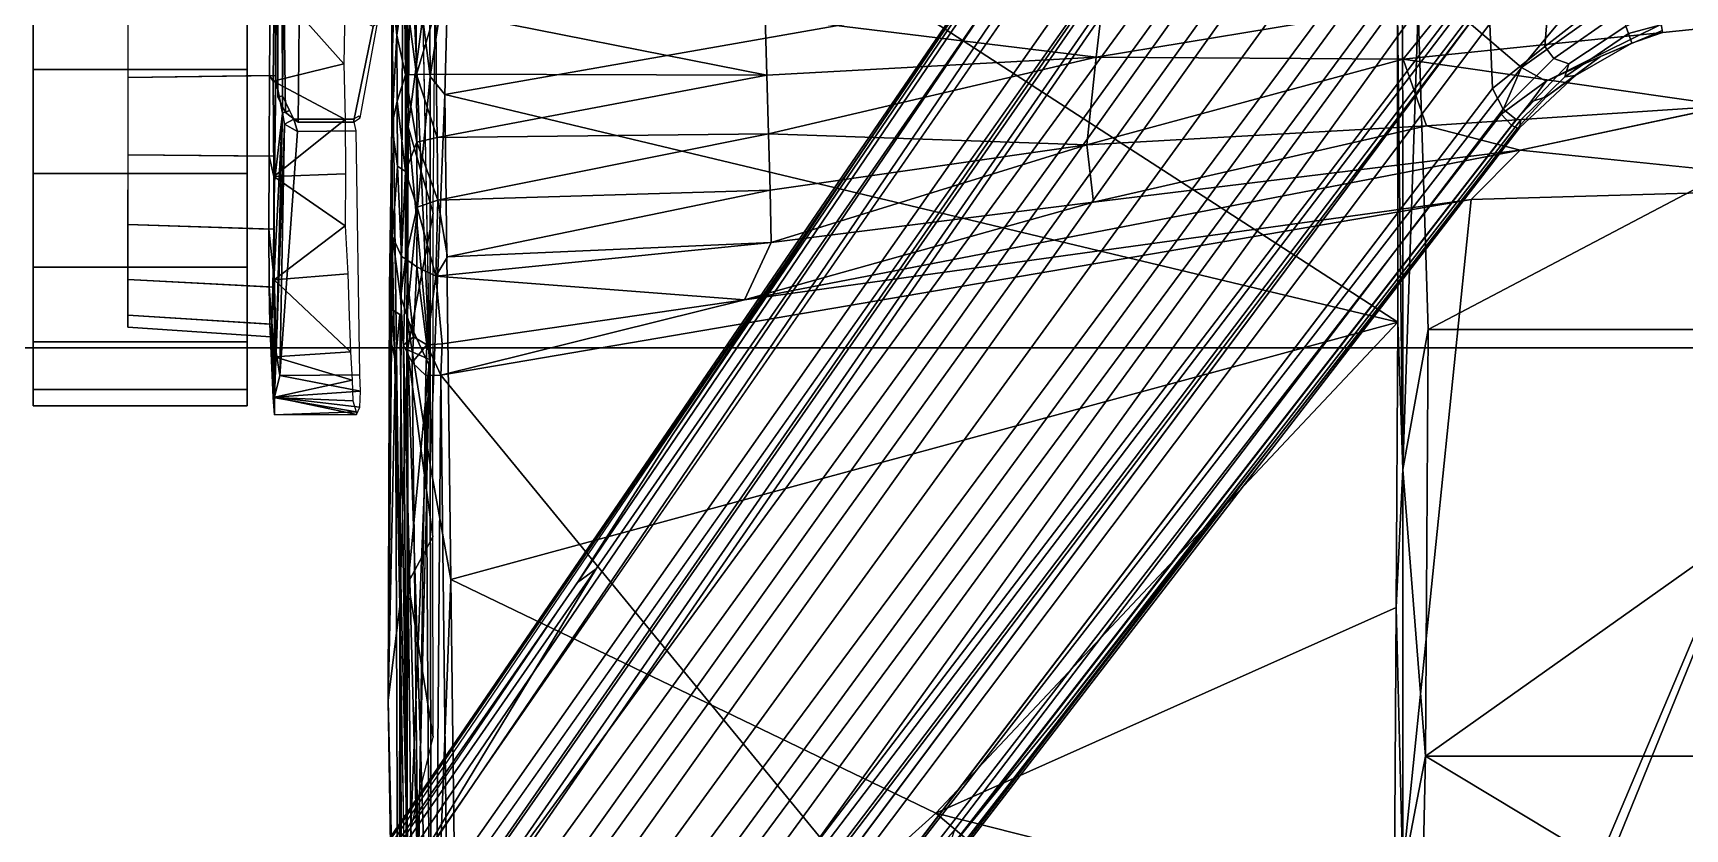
# Model space of a CAD drawing. Extents: x -14.5 to 14.5, y -12.2 to 16.5.
# Drawn here: x -5.25 to -0.13, y -4.46 to -2 of the extents above; entities that cross this region are included whole.
import ezdxf

# ---------------------------------------------------------------- set-up
doc = ezdxf.new("R2010")
doc.units = 0
doc.header["$MEASUREMENT"] = 0
for name, color, linetype in [('BASE', 253, 'Continuous'), ('FABRIC', 80, 'Continuous'), ('SEAT-CHASSIS', 253, 'Continuous'), ('SEAT-FRAME', 253, 'Continuous')]:
    doc.layers.add(name, color=color, linetype=linetype)

msp = doc.modelspace()

# ---------------------------------------------------------------- linework, layer by layer
at = {"layer": 'BASE'}
for points in [[(-1.0713, -0.9806, 4.4404), (-7.8863, -10.4, 3.356), (-8.0242, -10.3827, 3.4417), (-1.1035, -0.9263, 4.5663)], [(-1.4306, -1.2019, 6.0103), (-1.1035, -0.9263, 4.5663), (-8.0242, -10.3827, 3.4417), (-6.5103, -8.5689, 4.2331)], [(-1.0713, -0.9806, 4.4404), (-1.004, -1.0816, 4.3723), (-7.7665, -10.4674, 3.3008), (-7.8863, -10.4, 3.356)], [(-0.8612, -1.1854, 4.3723), (-7.6639, -10.5484, 3.2861), (-7.7665, -10.4674, 3.3008), (-1.004, -1.0816, 4.3723)], [(-0.7184, -1.2891, 4.3723), (-7.5551, -10.621, 3.3008), (-7.6639, -10.5484, 3.2861), (-0.8612, -1.1854, 4.3723)], [(-1.4306, -1.2019, 6.0103), (-6.5103, -8.5689, 4.2331), (-6.554, -8.5666, 4.4356), (-1.5016, -1.2777, 6.2321)], [(-1.8033, -1.2577, 6.9168), (-8.3773, -10.9296, 4.4664), (-8.5862, -11.3984, 4.3934), (-1.6116, -1.3749, 7.0339)], [(-1.8033, -1.2577, 6.9168), (-1.9215, -1.3628, 6.8442), (-7.3527, -9.343, 4.8039), (-8.3773, -10.9296, 4.4664)], [(-1.5461, -1.2589, 6.3732), (-6.606, -8.5492, 4.5612), (-6.6624, -8.4919, 4.6754), (-1.5734, -1.2976, 6.5155)], [(-1.5461, -1.2589, 6.3732), (-1.5016, -1.2777, 6.2321), (-6.554, -8.5666, 4.4356), (-6.606, -8.5492, 4.5612)], [(-0.7184, -1.2891, 4.3723), (-0.6016, -1.3219, 4.4404), (-7.454, -10.7141, 3.356), (-7.5551, -10.621, 3.3008)], [(-0.54, -1.3357, 4.5663), (-7.395, -10.8399, 3.4417), (-7.454, -10.7141, 3.356), (-0.6016, -1.3219, 4.4404)], [(-6.8478, -8.4865, 4.9419), (-1.9777, -1.3274, 6.7435), (-1.9649, -1.3424, 6.7906), (-6.9467, -8.6767, 4.925)], [(-6.4054, -7.7944, 5.0656), (-6.8478, -8.4865, 4.9419), (-1.9777, -1.3274, 6.7435), (-1.979, -1.3216, 6.6973)], [(-6.4054, -7.7944, 5.0656), (-1.979, -1.3216, 6.6973), (-2.6809, -2.3603, 6.4086), (-6.4739, -7.8936, 4.9632)], [(-1.8374, -1.3637, 6.5461), (-1.6435, -1.3096, 6.5345), (-5.9337, -7.4215, 4.9948), (-6.3095, -7.8221, 4.902)], [(-1.5734, -1.2976, 6.5155), (-5.8431, -7.3336, 4.9717), (-5.9337, -7.4215, 4.9948), (-1.6435, -1.3096, 6.5345)], [(-1.9517, -1.3233, 6.6204), (-3.5641, -3.6998, 5.9865), (-3.2701, -3.2418, 6.1354), (-1.9566, -1.3102, 6.6449)], [(-1.9517, -1.3233, 6.6204), (-1.908, -1.3517, 6.5663), (-3.5065, -3.6573, 5.9794), (-3.5641, -3.6998, 5.9865)], [(-1.9566, -1.3102, 6.6449), (-3.2701, -3.2418, 6.1354), (-2.6809, -2.3603, 6.4086), (-1.979, -1.3216, 6.6973)], [(-1.4545, -1.5802, 7.085), (-1.6116, -1.3749, 7.0339), (-8.5862, -11.3984, 4.3934), (-8.4755, -11.433, 4.4344)], [(-0.54, -1.3357, 4.5663), (-0.701, -1.732, 6.0103), (-6.1377, -8.8396, 4.2331), (-7.395, -10.8399, 3.4417)], [(-1.9649, -1.3424, 6.7906), (-6.9467, -8.6767, 4.925), (-7.3527, -9.343, 4.8039), (-1.9215, -1.3628, 6.8442)], [(-1.8374, -1.3637, 6.5461), (-4.0734, -4.5929, 5.7241), (-3.5065, -3.6573, 5.9794), (-1.908, -1.3517, 6.5663)], [(-1.371, -1.6782, 7.0973), (-1.4545, -1.5802, 7.085), (-8.4755, -11.433, 4.4344), (-8.3759, -11.5274, 4.4405)], [(-8.3749, -11.5281, 4.4405), (-1.1724, -1.8225, 7.0973), (-1.371, -1.6782, 7.0973), (-8.3759, -11.5274, 4.4405)], [(-0.415, -1.9208, 6.6151), (-0.5665, -2.038, 6.5882), (-0.5483, -1.807, 6.5896), (-0.2877, -1.6768, 6.658)], [(-0.7511, -1.8229, 6.2321), (-6.122, -8.8804, 4.4356), (-6.1377, -8.8396, 4.2331), (-0.701, -1.732, 6.0103)], [(-0.639, -1.7517, 7.1126), (-0.8096, -1.9576, 7.0339), (-0.6389, -2.1037, 6.9168), (-0.4055, -1.822, 7.0473)], [(-8.3749, -11.5281, 4.4405), (-8.2543, -11.5937, 4.4344), (-1.0534, -1.8716, 7.085), (-1.1724, -1.8225, 7.0973)], [(-0.7511, -1.8229, 6.2321), (-0.7195, -1.8594, 6.3732), (-6.0894, -8.9245, 4.5612), (-6.122, -8.8804, 4.4356)], [(-0.5665, -2.038, 6.5882), (-0.7292, -2.1689, 6.5461), (-0.7376, -1.9678, 6.5345), (-0.5483, -1.807, 6.5896)], [(-0.6389, -2.1037, 6.9168), (-0.6389, -2.1037, 6.9168), (-0.2959, -1.8584, 7.0036), (-0.4055, -1.822, 7.0473)], [(-8.2543, -11.5937, 4.4344), (-8.1873, -11.6883, 4.3934), (-0.8096, -1.9576, 7.0339), (-1.0534, -1.8716, 7.085)], [(-0.7479, -1.8974, 6.5155), (-6.0175, -8.9605, 4.6754), (-6.0894, -8.9245, 4.5612), (-0.7195, -1.8594, 6.3732)], [(-0.2959, -1.8584, 7.0036), (-0.6389, -2.1037, 6.9168), (-0.5632, -2.146, 6.858), (-0.2053, -1.9694, 6.8876)], [(-0.7376, -1.9678, 6.5345), (-5.2247, -7.9367, 4.9948), (-5.1691, -7.8233, 4.9717), (-0.7479, -1.8974, 6.5155)], [(-0.3288, -1.9286, 6.6362), (-0.539, -2.0761, 6.605), (-0.5665, -2.038, 6.5882), (-0.415, -1.9208, 6.6151)], [(-0.3154, -1.9759, 6.665), (-0.4929, -2.0923, 6.6425), (-0.539, -2.0761, 6.605), (-0.3288, -1.9286, 6.6362)], [(-0.2071, -1.9708, 6.7099), (-0.308, -1.9982, 6.6848), (-0.3154, -1.9759, 6.665), (-0.2157, -1.9306, 6.6676)], [(-0.8096, -1.9576, 7.0339), (-8.1873, -11.6883, 4.3934), (-7.8059, -11.3448, 4.4664), (-0.6389, -2.1037, 6.9168)], [(-0.7376, -1.9678, 6.5345), (-0.7292, -2.1689, 6.5461), (-5.4895, -8.4178, 4.902), (-5.2247, -7.9367, 4.9948)], [(-0.5632, -2.146, 6.858), (-0.3944, -2.0692, 6.831), (-0.2023, -1.9889, 6.8456), (-0.2053, -1.9694, 6.8876)], [(-0.3154, -1.9759, 6.665), (-0.308, -1.9982, 6.6848), (-0.5048, -2.1321, 6.674), (-0.4929, -2.0923, 6.6425)], [(-0.2023, -1.9889, 6.8456), (-0.3944, -2.0692, 6.831), (-0.2975, -2.0277, 6.7529), (-0.2018, -1.9951, 6.7811)], [(-0.2071, -1.9708, 6.7099), (-0.2018, -1.9951, 6.7811), (-0.2975, -2.0277, 6.7529), (-0.308, -1.9982, 6.6848)], [(-0.5665, -2.038, 6.5882), (-0.539, -2.0761, 6.605), (-0.696, -2.2323, 6.5663), (-0.7292, -2.1689, 6.5461)], [(-0.2975, -2.0277, 6.7529), (-0.3944, -2.0692, 6.831), (-0.5632, -2.1946, 6.7875), (-0.4722, -2.1285, 6.7236)], [(-0.2975, -2.0277, 6.7529), (-0.4722, -2.1285, 6.7236), (-0.5048, -2.1321, 6.674), (-0.308, -1.9982, 6.6848)], [(-0.539, -2.0761, 6.605), (-0.4929, -2.0923, 6.6425), (-0.6554, -2.2651, 6.6204), (-0.696, -2.2323, 6.5663)], [(-0.5048, -2.1321, 6.674), (-0.6415, -2.2657, 6.6449), (-0.6554, -2.2651, 6.6204), (-0.4929, -2.0923, 6.6425)], [(-0.5632, -2.146, 6.858), (-0.6105, -2.2094, 6.8235), (-0.5632, -2.1946, 6.7875), (-0.3944, -2.0692, 6.831)], [(-7.8059, -11.3448, 4.4664), (-6.6136, -9.88, 4.8039), (-0.7023, -2.2485, 6.8442), (-0.6389, -2.1037, 6.9168)], [(-0.7023, -2.2485, 6.8442), (-0.5632, -2.146, 6.858), (-0.5632, -2.146, 6.858), (-0.6389, -2.1037, 6.9168)], [(-0.6105, -2.2094, 6.8235), (-0.5632, -2.146, 6.858), (-0.7023, -2.2485, 6.8442), (-0.6695, -2.2835, 6.7906)], [(-0.5632, -2.1946, 6.7875), (-0.6513, -2.2911, 6.7435), (-0.6454, -2.2905, 6.6973), (-0.4722, -2.1285, 6.7236)], [(-0.5048, -2.1321, 6.674), (-0.4722, -2.1285, 6.7236), (-0.6454, -2.2905, 6.6973), (-0.6415, -2.2657, 6.6449)], [(-0.696, -2.2323, 6.5663), (-2.3947, -4.4651, 5.9794), (-3.1094, -5.2933, 5.7241), (-0.7292, -2.1689, 6.5461)], [(-0.6513, -2.2911, 6.7435), (-0.5632, -2.1946, 6.7875), (-0.6105, -2.2094, 6.8235), (-0.6695, -2.2835, 6.7906)], [(-0.7023, -2.2485, 6.8442), (-6.6136, -9.88, 4.8039), (-6.1054, -9.288, 4.925), (-0.6695, -2.2835, 6.7906)], [(-2.4173, -4.533, 5.9865), (-2.3947, -4.4651, 5.9794), (-0.696, -2.2323, 6.5663), (-0.6554, -2.2651, 6.6204)], [(-0.6513, -2.2911, 6.7435), (-0.6695, -2.2835, 6.7906), (-6.1054, -9.288, 4.925), (-5.9551, -9.1351, 4.9419)], [(-0.6454, -2.2905, 6.6973), (-0.6513, -2.2911, 6.7435), (-5.9551, -9.1351, 4.9419), (-5.4335, -8.5005, 5.0656)], [(-5.5067, -8.5963, 4.9632), (-1.4164, -3.2791, 6.4086), (-0.6454, -2.2905, 6.6973), (-5.4335, -8.5005, 5.0656)], [(-0.6415, -2.2657, 6.6449), (-2.0726, -4.1118, 6.1354), (-2.4173, -4.533, 5.9865), (-0.6554, -2.2651, 6.6204)], [(-0.6454, -2.2905, 6.6973), (-1.4164, -3.2791, 6.4086), (-2.0726, -4.1118, 6.1354), (-0.6415, -2.2657, 6.6449)], [(-3.5641, -3.6998, 5.9865), (-6.4739, -7.8936, 4.9632), (-2.6809, -2.3603, 6.4086), (-3.2701, -3.2418, 6.1354)], [(-2.0726, -4.1118, 6.1354), (-1.4164, -3.2791, 6.4086), (-5.5067, -8.5963, 4.9632), (-2.4173, -4.533, 5.9865)], [(-3.5065, -3.6573, 5.9794), (-6.4641, -7.9146, 4.9223), (-6.4739, -7.8936, 4.9632), (-3.5641, -3.6998, 5.9865)], [(-4.0734, -4.5929, 5.7241), (-6.3095, -7.8221, 4.902), (-6.4641, -7.9146, 4.9223), (-3.5065, -3.6573, 5.9794)]]:
    msp.add_3dface(points, dxfattribs=at)
at = {"layer": 'FABRIC'}
for points in [[(-9.075, -2.9726, 20.0998), (9.075, -2.9726, 20.0998), (9.1418, -1.2775, 20.0683), (-9.1418, -1.2775, 20.0683)], [(-9.075, -2.9726, 20.0998), (-8.9536, -4.662, 20.0455), (8.9536, -4.662, 20.0455), (9.075, -2.9726, 20.0998)]]:
    msp.add_3dface(points, dxfattribs=at)
at = {"layer": 'SEAT-CHASSIS'}
for points in [[(-4.1149, -3.7727, 13.953), (-4.1012, -0.884, 14.1051), (-4.1374, -2.0441, 13.5141)], [(-4.1374, -2.0441, 13.5141), (-4.1012, -0.884, 14.1051), (-4.1272, -1.7039, 13.4644)], [(-4.1012, -0.884, 14.1051), (-4.1149, -3.7727, 13.953), (-4.0906, -2.9781, 14.5688)], [(-4.0885, -2.2878, 14.6142), (-4.0823, -1.6426, 14.6389), (-4.1012, -0.884, 14.1051)], [(-4.0906, -2.9781, 14.5688), (-4.0885, -2.2878, 14.6142), (-4.1012, -0.884, 14.1051)], [(-4.1392, -1.3165, 12.6278), (-4.1393, -2.2817, 11.8776), (-4.1398, -1.3989, 13.0544)], [(-4.1392, -1.6475, 12.0306), (-4.1393, -2.2817, 11.8776), (-4.1392, -1.3165, 12.6278)], [(-4.1393, -2.2817, 11.8776), (-4.1394, -1.6563, 13.3485), (-4.1398, -1.3989, 13.0544)], [(-4.4781, -2.2455, 14.6188), (-4.4797, -1.5036, 14.644), (-4.4985, -1.8078, 13.6822), (-4.5003, -2.134, 13.7336)], [(-4.4797, -1.5036, 14.644), (-4.4781, -2.2455, 14.6188), (-4.478, -2.1913, 14.6446), (-4.4716, -1.491, 14.6668)], [(-4.0499, -1.6378, 14.6471), (-4.023, -3.0087, 14.5779), (-4.0823, -1.6426, 14.6389)], [(-4.1374, -2.0441, 13.5141), (-4.1394, -1.6563, 13.3485), (-4.1393, -2.2817, 11.8776)], [(-4.1394, -1.6563, 13.3485), (-4.1374, -2.0441, 13.5141), (-4.1272, -1.7039, 13.4644)], [(-4.1393, -2.2817, 11.8776), (-4.1392, -1.6475, 12.0306), (-4.1382, -1.866, 11.9026)], [(-4.0885, -2.2878, 14.6142), (-4.0031, -1.6413, 14.6427), (-4.0823, -1.6426, 14.6389)], [(-4.0031, -1.6413, 14.6427), (-4.0885, -2.2878, 14.6142), (-4.0114, -2.5549, 14.6029)], [(-4.023, -3.0087, 14.5779), (-4.0885, -2.2878, 14.6142), (-4.0823, -1.6426, 14.6389)], [(-4.1129, -1.6914, 11.9039), (-4.1236, -2.0028, 11.8301), (-4.1382, -1.866, 11.9026)], [(-4.1001, -1.8421, 11.7746), (-4.1236, -2.0028, 11.8301), (-4.1129, -1.6914, 11.9039)], [(-5.2511, -1.7878, 13.6746), (-5.2511, -2.1099, 13.7256), (-4.5877, -2.1099, 13.7256), (-4.5877, -1.7878, 13.6746)], [(-5.2511, -2.1099, 11.6407), (-5.2511, -1.7878, 11.6917), (-4.5877, -1.7878, 11.6917), (-4.5877, -2.1099, 11.6407)], [(-4.499, -2.1283, 13.4865), (-4.5003, -2.134, 13.7336), (-4.4985, -1.8078, 13.6822), (-4.4976, -1.878, 13.4468)], [(-4.1001, -1.8421, 11.7746), (-4.0973, -2.1263, 11.7333), (-4.1236, -2.0028, 11.8301)], [(-4.0628, -2.1256, 11.6898), (-4.1001, -1.8421, 11.7746), (-4.0647, -1.9164, 11.7139)], [(-4.0628, -2.1256, 11.6898), (-4.0973, -2.1263, 11.7333), (-4.1001, -1.8421, 11.7746)], [(-2.9829, -1.9464, 11.8326), (-1.9265, -1.8063, 11.9811), (-1.9572, -2.0711, 11.9291)], [(-1.9265, -1.8063, 11.9811), (-0.8541, -1.8887, 12.0242), (-1.9572, -2.0711, 11.9291)], [(-4.9574, -2.1349, 13.456), (-4.499, -2.1283, 13.4865), (-4.4976, -1.878, 13.4468), (-4.9572, -1.896, 13.4181)], [(-4.9563, -1.896, 11.9471), (-4.5159, -1.8778, 11.9059), (-4.5182, -2.1282, 11.8663), (-4.9565, -2.1349, 11.9093)], [(-4.5159, -1.8778, 11.9059), (-4.5044, -1.8497, 11.6848), (-4.5066, -2.146, 11.6405), (-4.5182, -2.1282, 11.8663)], [(-4.5044, -1.8497, 11.6848), (-4.5044, -1.8497, 11.6848), (-4.2885, -2.0917, 11.6402), (-4.5066, -2.146, 11.6405)], [(-4.5044, -1.8497, 11.6848), (-4.5044, -1.8497, 11.6848), (-4.2845, -1.9197, 11.6626), (-4.2885, -2.0917, 11.6402)], [(-4.1236, -2.0028, 11.8301), (-4.1393, -2.2817, 11.8776), (-4.1382, -1.866, 11.9026)], [(-1.9572, -2.0711, 11.9291), (-0.8541, -1.8887, 12.0242), (-1.0056, -2.0772, 11.9923)], [(-0.8541, -1.8887, 12.0242), (0, -1.9739, 12.0244), (-1.0056, -2.0772, 11.9923)], [(-4.0647, -1.9164, 11.7139), (-4.0035, -1.925, 11.6829), (-4.0628, -2.1256, 11.6898)], [(-4.002, -2.1244, 11.6627), (-4.0628, -2.1256, 11.6898), (-4.0035, -1.925, 11.6829)], [(-4.0035, -1.925, 11.6829), (-2.9776, -2.1271, 11.8164), (-4.002, -2.1244, 11.6627)], [(-4.0035, -1.925, 11.6829), (-2.9829, -1.9464, 11.8326), (-2.9776, -2.1271, 11.8164)], [(-2.9829, -1.9464, 11.8326), (-1.9572, -2.0711, 11.9291), (-2.9776, -2.1271, 11.8164)], [(-1.0056, -2.0772, 11.9923), (0, -1.9739, 12.0244), (0, -2.2223, 12.0144)], [(-4.1406, -2.5319, 13.4383), (-4.1374, -2.0441, 13.5141), (-4.1393, -2.2817, 11.8776)], [(-4.1149, -3.7727, 13.953), (-4.1374, -2.0441, 13.5141), (-4.1406, -2.5319, 13.4383)], [(-4.1228, -2.2081, 11.8214), (-4.1393, -2.2817, 11.8776), (-4.1236, -2.0028, 11.8301)], [(-4.1236, -2.0028, 11.8301), (-4.0973, -2.1263, 11.7333), (-4.1228, -2.2081, 11.8214)], [(-4.2885, -2.0917, 11.6402), (-4.2885, -2.0917, 11.6402), (-4.2836, -2.2647, 11.6482), (-4.5066, -2.146, 11.6405)], [(-2.9723, -2.3086, 11.8293), (-2.9776, -2.1271, 11.8164), (-1.9572, -2.0711, 11.9291)], [(-1.9572, -2.0711, 11.9291), (-1.9862, -2.3434, 11.9412), (-2.9723, -2.3086, 11.8293)], [(-1.9862, -2.3434, 11.9412), (-1.9572, -2.0711, 11.9291), (-1.0056, -2.0772, 11.9923)], [(-1.0056, -2.0772, 11.9923), (-0.9334, -2.284, 12.0028), (-1.9862, -2.3434, 11.9412)], [(-0.9334, -2.284, 12.0028), (-1.0056, -2.0772, 11.9923), (0, -2.2223, 12.0144)], [(-5.2511, -2.1099, 13.7256), (-5.2511, -2.4321, 13.6746), (-4.5877, -2.4321, 13.6746), (-4.5877, -2.1099, 13.7256)], [(-5.2511, -2.4321, 11.6917), (-5.2511, -2.1099, 11.6407), (-4.5877, -2.1099, 11.6407), (-4.5877, -2.4321, 11.6917)], [(-4.9576, -2.3739, 13.4181), (-4.5014, -2.3786, 13.4468), (-4.499, -2.1283, 13.4865), (-4.9574, -2.1349, 13.456)], [(-4.9565, -2.1349, 11.9093), (-4.5182, -2.1282, 11.8663), (-4.5196, -2.3785, 11.9059), (-4.9567, -2.3739, 11.9471)], [(-4.5182, -2.1282, 11.8663), (-4.5066, -2.146, 11.6405), (-4.5048, -2.4417, 11.691), (-4.5196, -2.3785, 11.9059)], [(-4.5066, -2.146, 11.6405), (-4.5066, -2.146, 11.6405), (-4.2836, -2.2647, 11.6482), (-4.5048, -2.4417, 11.691)], [(-4.5014, -2.3786, 13.4468), (-4.5034, -2.4574, 13.6822), (-4.5003, -2.134, 13.7336), (-4.499, -2.1283, 13.4865)], [(-4.5034, -2.4574, 13.6822), (-4.5034, -2.4574, 13.6822), (-4.4781, -2.2455, 14.6188), (-4.5003, -2.134, 13.7336)], [(-4.1228, -2.2081, 11.8214), (-4.0973, -2.1263, 11.7333), (-4.0969, -2.4262, 11.7746)], [(-4.0614, -2.3353, 11.7088), (-4.0973, -2.1263, 11.7333), (-4.0628, -2.1256, 11.6898)], [(-4.0969, -2.4262, 11.7746), (-4.0973, -2.1263, 11.7333), (-4.0614, -2.3353, 11.7088)], [(-3.9985, -2.3209, 11.6777), (-4.0628, -2.1256, 11.6898), (-4.002, -2.1244, 11.6627)], [(-3.9985, -2.3209, 11.6777), (-4.0614, -2.3353, 11.7088), (-4.0628, -2.1256, 11.6898)], [(-3.9985, -2.3209, 11.6777), (-4.002, -2.1244, 11.6627), (-2.9776, -2.1271, 11.8164)], [(-2.9723, -2.3086, 11.8293), (-3.9985, -2.3209, 11.6777), (-2.9776, -2.1271, 11.8164)], [(-4.478, -2.1913, 14.6446), (-4.4781, -2.2455, 14.6188), (-4.4563, -2.2364, 14.6414)], [(-4.4781, -2.2455, 14.6188), (-4.4781, -2.2455, 14.6188), (-4.5039, -2.7444, 13.5374), (-4.4978, -2.9856, 13.2957)], [(-4.4781, -2.2455, 14.6188), (-4.4781, -2.2455, 14.6188), (-4.4978, -2.9856, 13.2957), (-4.4716, -2.2793, 14.6059)], [(-4.4716, -2.2793, 14.6059), (-4.4429, -2.2639, 14.6228), (-4.4563, -2.2364, 14.6414), (-4.4781, -2.2455, 14.6188)], [(-4.1393, -2.2817, 11.8776), (-4.1228, -2.2081, 11.8214), (-4.1216, -2.4095, 11.8605)], [(-4.1216, -2.4095, 11.8605), (-4.1228, -2.2081, 11.8214), (-4.0969, -2.4262, 11.7746)], [(0, -2.2223, 12.0144), (-0.6436, -2.3593, 12.0253), (-0.9334, -2.284, 12.0028)], [(-4.2836, -2.2647, 11.6482), (-4.2836, -2.2647, 11.6482), (-4.2826, -2.4333, 11.6835), (-4.5048, -2.4417, 11.691)], [(-4.4862, -3.058, 13.174), (-4.4862, -3.058, 13.174), (-4.4716, -2.2793, 14.6059), (-4.4978, -2.9856, 13.2957)], [(-4.4862, -3.058, 13.174), (-4.4862, -3.058, 13.174), (-4.4313, -2.3014, 14.5971), (-4.4716, -2.2793, 14.6059)], [(-4.4313, -2.3014, 14.5971), (-4.4862, -3.058, 13.174), (-4.2385, -3.0559, 13.1767), (-4.2498, -2.3, 14.5964)], [(-4.4716, -2.2793, 14.6059), (-4.4313, -2.3014, 14.5971), (-4.4429, -2.2639, 14.6228)], [(-4.2498, -2.3, 14.5964), (-4.2577, -2.2641, 14.6222), (-4.4429, -2.2639, 14.6228), (-4.4313, -2.3014, 14.5971)], [(-4.1403, -2.9598, 12.8443), (-4.1467, -2.7871, 13.2589), (-4.1393, -2.2817, 11.8776)], [(-4.1406, -2.5319, 13.4383), (-4.1393, -2.2817, 11.8776), (-4.1467, -2.7871, 13.2589)], [(-4.1393, -2.2817, 11.8776), (-4.1378, -2.6272, 12.018), (-4.1403, -2.9598, 12.8443)], [(-4.1378, -2.6272, 12.018), (-4.1393, -2.2817, 11.8776), (-4.1216, -2.4095, 11.8605)], [(-4.0906, -2.9781, 14.5688), (-4.0114, -2.5549, 14.6029), (-4.0885, -2.2878, 14.6142)], [(-4.0906, -2.9781, 14.5688), (-4.0885, -2.2878, 14.6142), (-4.023, -3.0087, 14.5779)], [(-1.9656, -2.521, 11.9922), (-1.9862, -2.3434, 11.9412), (-0.9334, -2.284, 12.0028)], [(-0.6436, -2.3593, 12.0253), (-1.9656, -2.521, 11.9922), (-0.9334, -2.284, 12.0028)], [(-4.0614, -2.3353, 11.7088), (-4.0611, -2.5366, 11.7698), (-4.0969, -2.4262, 11.7746)], [(-4.0614, -2.3353, 11.7088), (-3.9985, -2.3209, 11.6777), (-3.9971, -2.5144, 11.7302)], [(-3.9971, -2.5144, 11.7302), (-4.0611, -2.5366, 11.7698), (-4.0614, -2.3353, 11.7088)], [(-3.9971, -2.5144, 11.7302), (-3.9985, -2.3209, 11.6777), (-2.9723, -2.3086, 11.8293)], [(-2.9723, -2.3086, 11.8293), (-2.9675, -2.4838, 11.8703), (-3.9971, -2.5144, 11.7302)], [(-2.9675, -2.4838, 11.8703), (-2.9723, -2.3086, 11.8293), (-1.9862, -2.3434, 11.9412)], [(-1.9862, -2.3434, 11.9412), (-2.9638, -2.6459, 11.9377), (-2.9675, -2.4838, 11.8703)], [(-1.9862, -2.3434, 11.9412), (-1.9656, -2.521, 11.9922), (-2.9638, -2.6459, 11.9377)], [(-4.9577, -2.5895, 13.3083), (-4.5045, -2.6045, 13.3317), (-4.5014, -2.3786, 13.4468), (-4.9576, -2.3739, 13.4181)], [(-4.9567, -2.3739, 11.9471), (-4.5196, -2.3785, 11.9059), (-4.52, -2.6044, 12.021), (-4.9569, -2.5895, 12.057)], [(-4.5196, -2.3785, 11.9059), (-4.5048, -2.4417, 11.691), (-4.5037, -2.761, 11.8528), (-4.52, -2.6044, 12.021)], [(-4.5045, -2.6045, 13.3317), (-4.5039, -2.7444, 13.5374), (-4.5034, -2.4574, 13.6822), (-4.5014, -2.3786, 13.4468)], [(-1.9656, -2.521, 11.9922), (-0.6436, -2.3593, 12.0253), (-3.0467, -2.8232, 12.0375)], [(-0.6436, -2.3593, 12.0253), (-0.7947, -2.5125, 12.055), (-3.0467, -2.8232, 12.0375)], [(0.4826, -2.4757, 12.0555), (-0.7947, -2.5125, 12.055), (-0.6436, -2.3593, 12.0253)], [(-5.2511, -2.4321, 13.6746), (-5.2511, -2.7227, 13.5265), (-4.5877, -2.7227, 13.5265), (-4.5877, -2.4321, 13.6746)], [(-5.2511, -2.7227, 11.8398), (-5.2511, -2.4321, 11.6917), (-4.5877, -2.4321, 11.6917), (-4.5877, -2.7227, 11.8398)], [(-4.2826, -2.4333, 11.6835), (-4.2826, -2.4333, 11.6835), (-4.2837, -2.5946, 11.7456), (-4.5048, -2.4417, 11.691)], [(-4.5048, -2.4417, 11.691), (-4.5048, -2.4417, 11.691), (-4.2837, -2.5946, 11.7456), (-4.5037, -2.761, 11.8528)], [(-4.1378, -2.6272, 12.018), (-4.1216, -2.4095, 11.8605), (-4.1096, -2.689, 11.9631)], [(-4.1216, -2.4095, 11.8605), (-4.0969, -2.4262, 11.7746), (-4.1096, -2.689, 11.9631)], [(-4.097, -2.6962, 11.9065), (-4.1096, -2.689, 11.9631), (-4.0969, -2.4262, 11.7746)], [(-4.097, -2.6962, 11.9065), (-4.0969, -2.4262, 11.7746), (-4.0611, -2.5366, 11.7698)], [(-3.9971, -2.5144, 11.7302), (-2.9675, -2.4838, 11.8703), (-3.9673, -2.6902, 11.8192)], [(-3.9673, -2.6902, 11.8192), (-2.9675, -2.4838, 11.8703), (-2.9638, -2.6459, 11.9377)], [(0.4826, -2.4757, 12.0555), (-1.1495, -6.4866, 12.0593), (-1.1994, -6.4567, 12.0602)], [(0.4826, -2.4757, 12.0555), (-1.1994, -6.4567, 12.0602), (-0.7947, -2.5125, 12.055)], [(0.4826, -2.4757, 12.0555), (0, -7.0044, 12.0607), (-1.1495, -6.4866, 12.0593)], [(-4.1406, -2.5319, 13.4383), (-4.1503, -4.0646, 13.2715), (-4.1149, -3.7727, 13.953)], [(-4.1503, -4.0646, 13.2715), (-4.1406, -2.5319, 13.4383), (-4.1467, -2.7871, 13.2589)], [(-4.0611, -2.5366, 11.7698), (-4.0624, -2.7212, 11.871), (-4.097, -2.6962, 11.9065)], [(-4.0114, -2.5549, 14.6029), (-4.0906, -2.9781, 14.5688), (-4.0122, -3.5578, 14.5185)], [(-4.0027, -2.7497, 11.8569), (-4.0624, -2.7212, 11.871), (-4.0611, -2.5366, 11.7698)], [(-3.9971, -2.5144, 11.7302), (-4.0027, -2.7497, 11.8569), (-4.0611, -2.5366, 11.7698)], [(-4.0027, -2.7497, 11.8569), (-3.9971, -2.5144, 11.7302), (-3.9673, -2.6902, 11.8192)], [(-3.9873, -3.057, 12.0567), (-0.7947, -2.5125, 12.055), (-1.1994, -6.4567, 12.0602)], [(-3.0467, -2.8232, 12.0375), (-0.7947, -2.5125, 12.055), (-3.9873, -3.057, 12.0567)], [(-1.9656, -2.521, 11.9922), (-3.0467, -2.8232, 12.0375), (-2.9638, -2.6459, 11.9377)], [(-4.9577, -2.7606, 13.1372), (-4.5079, -2.7837, 13.1525), (-4.5045, -2.6045, 13.3317), (-4.9577, -2.5895, 13.3083)], [(-4.9569, -2.5895, 12.057), (-4.52, -2.6044, 12.021), (-4.5192, -2.7836, 12.2002), (-4.9571, -2.7606, 12.2281)], [(-4.52, -2.6044, 12.021), (-4.5037, -2.761, 11.8528), (-4.5028, -2.9996, 12.0975), (-4.5192, -2.7836, 12.2002)], [(-4.5079, -2.7837, 13.1525), (-4.4978, -2.9856, 13.2957), (-4.5039, -2.7444, 13.5374), (-4.5045, -2.6045, 13.3317)], [(-4.2837, -2.5946, 11.7456), (-4.2837, -2.5946, 11.7456), (-4.2761, -2.7433, 11.8356), (-4.5037, -2.761, 11.8528)], [(-4.14, -2.8521, 12.2991), (-4.1403, -2.9598, 12.8443), (-4.1378, -2.6272, 12.018)], [(-4.0027, -2.7497, 11.8569), (-2.9638, -2.6459, 11.9377), (-3.0467, -2.8232, 12.0375)], [(-2.9638, -2.6459, 11.9377), (-4.0027, -2.7497, 11.8569), (-3.9673, -2.6902, 11.8192)], [(-4.1119, -2.8136, 12.0704), (-4.1096, -2.689, 11.9631), (-4.097, -2.6962, 11.9065)], [(-4.0999, -2.8487, 12.0375), (-4.1119, -2.8136, 12.0704), (-4.097, -2.6962, 11.9065)], [(-4.0999, -2.8487, 12.0375), (-4.097, -2.6962, 11.9065), (-4.0723, -2.9379, 12.0603)], [(-4.0723, -2.9379, 12.0603), (-4.097, -2.6962, 11.9065), (-4.0624, -2.7212, 11.871)], [(-5.2511, -2.7227, 13.5265), (-5.2511, -2.9533, 13.2959), (-4.5877, -2.9533, 13.2959), (-4.5877, -2.7227, 13.5265)], [(-5.2511, -2.9533, 12.0704), (-5.2511, -2.7227, 11.8398), (-4.5877, -2.7227, 11.8398), (-4.5877, -2.9533, 12.0704)], [(-4.9576, -2.8705, 12.9216), (-4.5115, -2.8987, 12.9267), (-4.5079, -2.7837, 13.1525), (-4.9577, -2.7606, 13.1372)], [(-4.9571, -2.7606, 12.2281), (-4.5192, -2.7836, 12.2002), (-4.5174, -2.8987, 12.426), (-4.9573, -2.8705, 12.4437)], [(-4.5037, -2.761, 11.8528), (-4.5037, -2.761, 11.8528), (-4.2673, -2.9844, 12.077), (-4.5028, -2.9996, 12.0975)], [(-4.0314, -2.9633, 12.0473), (-4.0723, -2.9379, 12.0603), (-4.0624, -2.7212, 11.871)], [(-4.0314, -2.9633, 12.0473), (-4.0624, -2.7212, 11.871), (-4.0027, -2.7497, 11.8569)], [(-4.0027, -2.7497, 11.8569), (-3.9831, -2.9598, 12.0349), (-4.0314, -2.9633, 12.0473)], [(-3.9831, -2.9598, 12.0349), (-4.0027, -2.7497, 11.8569), (-3.0467, -2.8232, 12.0375)], [(-4.5192, -2.7836, 12.2002), (-4.5028, -2.9996, 12.0975), (-4.5066, -3.1256, 12.3709), (-4.5174, -2.8987, 12.426)], [(-4.5115, -2.8987, 12.9267), (-4.5032, -3.1249, 13.0043), (-4.4978, -2.9856, 13.2957), (-4.5079, -2.7837, 13.1525)], [(-4.1503, -4.0646, 13.2715), (-4.1467, -2.788, 13.2577), (-4.1471, -2.8596, 13.1655)], [(-4.1467, -2.7871, 13.2589), (-4.1403, -2.9598, 12.8443), (-4.1471, -2.8596, 13.1655)], [(-4.1121, -2.8126, 12.0706), (-4.0999, -2.8487, 12.0375), (-4.103, -2.9644, 12.1219)], [(-4.1503, -4.0646, 13.2715), (-4.1471, -2.8596, 13.1655), (-4.1403, -2.9598, 12.8443)], [(-4.1275, -3.0118, 12.5201), (-4.1403, -2.9598, 12.8443), (-4.14, -2.8521, 12.2991)], [(-4.1275, -3.0118, 12.5201), (-4.14, -2.8521, 12.2991), (-4.1143, -2.8694, 12.1479)], [(-4.0999, -2.8487, 12.0375), (-4.0723, -2.9379, 12.0603), (-4.103, -2.9644, 12.1219)], [(-3.9873, -3.057, 12.0567), (-3.9831, -2.9598, 12.0349), (-3.0467, -2.8232, 12.0375)], [(-4.9575, -2.9083, 12.6826), (-4.5147, -2.9384, 12.6764), (-4.5115, -2.8987, 12.9267), (-4.9576, -2.8705, 12.9216)], [(-4.9573, -2.8705, 12.4437), (-4.5174, -2.8987, 12.426), (-4.5147, -2.9384, 12.6764), (-4.9575, -2.9083, 12.6826)], [(-4.5174, -2.8987, 12.426), (-4.5066, -3.1256, 12.3709), (-4.503, -3.1794, 12.6652), (-4.5147, -2.9384, 12.6764)], [(-4.5147, -2.9384, 12.6764), (-4.503, -3.1794, 12.6652), (-4.5032, -3.1249, 13.0043), (-4.5115, -2.8987, 12.9267)], [(-4.1275, -3.0118, 12.5201), (-4.1143, -2.8694, 12.1479), (-4.0918, -4.5154, 12.1448)], [(-4.103, -2.9644, 12.1219), (-4.0918, -4.5154, 12.1448), (-4.1143, -2.8694, 12.1479)], [(-5.2511, -2.9533, 13.2959), (-5.2511, -3.1014, 13.0053), (-4.5877, -3.1014, 13.0053), (-4.5877, -2.9533, 13.2959)], [(-5.2511, -3.1014, 12.361), (-5.2511, -2.9533, 12.0704), (-4.5877, -2.9533, 12.0704), (-4.5877, -3.1014, 12.361)], [(-4.1503, -4.0646, 13.2715), (-4.1403, -2.9598, 12.8443), (-4.1275, -3.0118, 12.5201)], [(-4.0723, -2.9379, 12.0603), (-4.076, -3.0181, 12.0901), (-4.103, -2.9644, 12.1219)], [(-4.0918, -4.5154, 12.1448), (-4.103, -2.9644, 12.1219), (-4.0573, -4.6589, 12.0915)], [(-4.103, -2.9644, 12.1219), (-4.076, -3.0181, 12.0901), (-4.0573, -4.6589, 12.0915)], [(-4.0314, -2.9633, 12.0473), (-4.076, -3.0181, 12.0901), (-4.0723, -2.9379, 12.0603)], [(-4.0314, -2.9633, 12.0473), (-4.034, -3.0577, 12.0657), (-4.076, -3.0181, 12.0901)], [(-3.9873, -3.057, 12.0567), (-4.034, -3.0577, 12.0657), (-4.0314, -2.9633, 12.0473)], [(-4.0314, -2.9633, 12.0473), (-3.9831, -2.9598, 12.0349), (-3.9873, -3.057, 12.0567)], [(-4.5028, -2.9996, 12.0975), (-4.5028, -2.9996, 12.0975), (-4.2619, -3.0728, 12.2255), (-4.5066, -3.1256, 12.3709)], [(-4.4862, -3.058, 13.174), (-4.4978, -2.9856, 13.2957), (-4.5032, -3.1249, 13.0043), (-4.4862, -3.058, 13.174)], [(-4.2673, -2.9844, 12.077), (-4.2673, -2.9844, 12.077), (-4.2619, -3.0728, 12.2255), (-4.5028, -2.9996, 12.0975)], [(-4.1275, -3.0118, 12.5201), (-4.1182, -5.4681, 12.7084), (-4.1503, -4.0646, 13.2715)], [(-4.0918, -4.5154, 12.1448), (-4.1182, -5.4681, 12.7084), (-4.1275, -3.0118, 12.5201)], [(-4.023, -3.0087, 14.5779), (-4.089, -3.6998, 14.4999), (-4.0906, -2.9781, 14.5688)], [(-4.089, -3.6998, 14.4999), (-4.0122, -3.5578, 14.5185), (-4.0906, -2.9781, 14.5688)], [(-4.08, -4.4612, 14.4055), (-4.089, -3.6998, 14.4999), (-4.023, -3.0087, 14.5779)], [(-4.0617, -4.714, 14.3758), (-4.08, -4.4612, 14.4055), (-4.023, -3.0087, 14.5779)], [(-4.034, -3.0577, 12.0657), (-4.0573, -4.6589, 12.0915), (-4.076, -3.0181, 12.0901)], [(-4.2367, -3.1063, 13.0682), (-4.2367, -3.1063, 13.0682), (-4.4862, -3.058, 13.174), (-4.5032, -3.1249, 13.0043)], [(-4.4862, -3.058, 13.174), (-4.4862, -3.058, 13.174), (-4.2367, -3.1063, 13.0682), (-4.2385, -3.0559, 13.1767)], [(-4.0573, -4.6589, 12.0915), (-4.034, -3.0577, 12.0657), (-4.0138, -6.2789, 12.0663)], [(-4.034, -3.0577, 12.0657), (-3.988, -3.057, 12.0568), (-4.0138, -6.2789, 12.0663)], [(-4.0138, -6.2789, 12.0663), (-3.988, -3.057, 12.0568), (-3.9705, -4.5787, 12.0567)], [(-1.1994, -6.4567, 12.0602), (-3.9705, -4.5787, 12.0567), (-3.9873, -3.057, 12.0567)], [(-5.2511, -3.1014, 13.0053), (-5.2511, -3.1524, 12.6831), (-4.5877, -3.1524, 12.6831), (-4.5877, -3.1014, 13.0053)], [(-5.2511, -3.1524, 12.6831), (-5.2511, -3.1014, 12.361), (-4.5877, -3.1014, 12.361), (-4.5877, -3.1524, 12.6831)], [(-4.2619, -3.0728, 12.2255), (-4.2619, -3.0728, 12.2255), (-4.2604, -3.1364, 12.3861), (-4.5066, -3.1256, 12.3709)], [(-4.2367, -3.1063, 13.0682), (-4.2367, -3.1063, 13.0682), (-4.5032, -3.1249, 13.0043), (-4.239, -3.1562, 12.8996)], [(-4.2604, -3.1364, 12.3861), (-4.2604, -3.1364, 12.3861), (-4.2503, -3.1709, 12.556), (-4.5066, -3.1256, 12.3709)], [(-4.2503, -3.1709, 12.556), (-4.2503, -3.1709, 12.556), (-4.503, -3.1794, 12.6652), (-4.5066, -3.1256, 12.3709)], [(-4.2485, -3.1787, 12.7281), (-4.2485, -3.1787, 12.7281), (-4.239, -3.1562, 12.8996), (-4.5032, -3.1249, 13.0043)], [(-4.2485, -3.1787, 12.7281), (-4.2485, -3.1787, 12.7281), (-4.5032, -3.1249, 13.0043), (-4.503, -3.1794, 12.6652)], [(-4.2503, -3.1709, 12.556), (-4.2503, -3.1709, 12.556), (-4.2485, -3.1787, 12.7281), (-4.503, -3.1794, 12.6652)], [(-4.089, -3.6998, 14.4999), (-4.0115, -4.1786, 14.4448), (-4.0122, -3.5578, 14.5185)], [(-4.089, -3.6998, 14.4999), (-4.08, -4.4612, 14.4055), (-4.0115, -4.1786, 14.4448)], [(-4.1165, -5.567, 13.6032), (-4.1149, -3.7727, 13.953), (-4.1503, -4.0646, 13.2715)], [(-4.1149, -3.7727, 13.953), (-4.1165, -5.567, 13.6032), (-4.1011, -5.9092, 13.832)], [(-4.1011, -5.9092, 13.832), (-4.0913, -5.1005, 14.2973), (-4.1149, -3.7727, 13.953)], [(-4.1503, -4.0646, 13.2715), (-4.1182, -5.4681, 12.7084), (-4.1267, -5.3208, 13.1021)], [(-4.1503, -4.0646, 13.2715), (-4.1267, -5.3208, 13.1021), (-4.1273, -5.3419, 13.2762)], [(-4.1503, -4.0646, 13.2715), (-4.1291, -5.4074, 13.3543), (-4.1165, -5.567, 13.6032)], [(-4.1273, -5.3421, 13.2773), (-4.1291, -5.4074, 13.3543), (-4.1503, -4.0646, 13.2715)], [(-4.08, -4.4612, 14.4055), (-4.0913, -5.1005, 14.2973), (-4.0806, -5.5482, 14.2179)], [(-4.0617, -4.714, 14.3758), (-4.0913, -5.1005, 14.2973), (-4.08, -4.4612, 14.4055)]]:
    msp.add_3dface(points, dxfattribs=at)
for points, invisible_edges in [([(-4.4781, -2.2455, 14.6188), (-4.4781, -2.2455, 14.6188), (-4.5034, -2.4574, 13.6822), (-4.5039, -2.7444, 13.5374)], 4), ([(-0.6436, -2.3593, 12.0253), (0, -2.2223, 12.0144), (0.4826, -2.4757, 12.0555)], 2), ([(-4.1096, -2.689, 11.9631), (-4.1121, -2.8126, 12.0706), (-4.1087, -2.609, 11.9091)], 1), ([(-4.14, -2.8521, 12.2991), (-4.1378, -2.6272, 12.018), (-4.1143, -2.8694, 12.1479)], 2), ([(-4.1096, -2.689, 11.9631), (-4.1121, -2.8126, 12.0706), (-4.1378, -2.6272, 12.018)], 1), ([(-4.1378, -2.6272, 12.018), (-4.1121, -2.8126, 12.0706), (-4.1143, -2.8694, 12.1479)], 14), ([(-4.5037, -2.761, 11.8528), (-4.5037, -2.761, 11.8528), (-4.2761, -2.7433, 11.8356), (-4.2717, -2.8737, 11.9466)], 9), ([(-4.5037, -2.761, 11.8528), (-4.5037, -2.761, 11.8528), (-4.2717, -2.8737, 11.9466), (-4.2673, -2.9844, 12.077)], 2), ([(-4.103, -2.9644, 12.1219), (-4.1143, -2.8694, 12.1479), (-4.1121, -2.8126, 12.0706)], 2), ([(-4.0906, -2.9781, 14.5688), (-4.1149, -3.7727, 13.953), (-4.089, -3.6998, 14.4999)], 2), ([(-4.0946, -4.4096, 14.4023), (-4.089, -3.6998, 14.4999), (-4.1149, -3.7727, 13.953)], 14), ([(-4.0946, -4.4096, 14.4023), (-4.08, -4.4612, 14.4055), (-4.089, -3.6998, 14.4999)], 1), ([(-4.08, -4.4612, 14.4055), (-4.089, -3.6998, 14.4999), (-4.0946, -4.4096, 14.4023)], 12), ([(-4.1149, -3.7727, 13.953), (-4.0913, -5.1005, 14.2973), (-4.0946, -4.4096, 14.4023)], 12), ([(-4.08, -4.4612, 14.4055), (-4.0946, -4.4096, 14.4023), (-4.0913, -5.1005, 14.2973)], 1), ([(-4.08, -4.4612, 14.4055), (-4.0946, -4.4096, 14.4023), (-4.0913, -5.1005, 14.2973)], 1)]:
    msp.add_3dface(points, dxfattribs=dict(at, invisible_edges=invisible_edges))
at = {"layer": 'SEAT-FRAME'}
for points in [[(-1.0076, -0.9959, 15.5551), (-1.0076, -0.9959, 15.5551), (-1.0233, -1.9318, 15.4038), (-1.0064, -3.3491, 15.4556)], [(-0.9588, -1.923, 15.603), (-0.9588, -1.923, 15.603), (-1.0076, -0.9959, 15.5551), (-1.0064, -3.3491, 15.4556)], [(-4.4923, -2.1951, 14.6646), (-4.4923, -2.1951, 14.6646), (-4.4925, -1.8157, 15.3769), (-4.4913, -1.4913, 14.6818)], [(-4.4716, -1.491, 14.6668), (-4.478, -2.1913, 14.6446), (-4.4923, -2.1951, 14.6646), (-4.4913, -1.4913, 14.6818)], [(-4.0499, -1.6378, 14.6471), (-4.0227, -3.0287, 14.5768), (-4.0925, -2.8776, 14.6151), (-4.0835, -1.6389, 14.6792)], [(-4.0249, -1.6097, 15.168), (-4.0249, -1.6097, 15.168), (-4.0835, -1.6389, 14.6792), (-4.021, -2.1318, 15.2158)], [(-4.021, -2.1318, 15.2158), (-4.021, -2.1318, 15.2158), (-3.9638, -1.7586, 15.258), (-4.0249, -1.6097, 15.168)], [(-4.0925, -2.8776, 14.6151), (-4.0925, -2.8776, 14.6151), (-4.021, -2.1318, 15.2158), (-4.0835, -1.6389, 14.6792)], [(-4.021, -2.1318, 15.2158), (-4.021, -2.1318, 15.2158), (-3.975, -2.1868, 15.2753), (-3.9638, -1.7586, 15.258)], [(-2.5096, -1.9299, 15.3553), (-2.5096, -1.9299, 15.3553), (-3.9638, -1.7586, 15.258), (-3.975, -2.1868, 15.2753)], [(-4.4693, -2.2433, 14.67), (-4.4742, -1.8548, 15.3977), (-4.4925, -1.8157, 15.3769), (-4.4923, -2.1951, 14.6646)], [(-4.4693, -2.2433, 14.67), (-4.4298, -2.2729, 14.6505), (-4.4256, -1.8589, 15.4293), (-4.4742, -1.8548, 15.3977)], [(-4.4256, -1.8589, 15.4293), (-4.4298, -2.2729, 14.6505), (-4.2577, -2.2729, 14.6505), (-4.1976, -1.9763, 15.2068)], [(-1.0226, -2.8931, 15.3635), (-1.0226, -2.8931, 15.3635), (-2.5096, -1.9299, 15.3553), (-3.975, -2.1868, 15.2753)], [(-1.0233, -1.9318, 15.4038), (-1.0233, -1.9318, 15.4038), (-2.5096, -1.9299, 15.3553), (-1.0226, -2.8931, 15.3635)], [(-1.0226, -2.8931, 15.3635), (-1.0226, -2.8931, 15.3635), (-1.0064, -3.3491, 15.4556), (-1.0233, -1.9318, 15.4038)], [(-0.9288, -2.915, 15.5538), (-0.9288, -2.915, 15.5538), (-0.9588, -1.923, 15.603), (-1.0064, -3.3491, 15.4556)], [(-0.9288, -2.915, 15.5538), (0.9588, -1.923, 15.603), (-0.9588, -1.923, 15.603)], [(-0.9288, -2.915, 15.5538), (0.9288, -2.915, 15.5538), (0.9588, -1.923, 15.603)], [(-4.2577, -2.2729, 14.6505), (-4.2372, -2.2597, 14.6402), (-4.1839, -1.9648, 15.1956), (-4.1976, -1.9763, 15.2068)], [(-4.2577, -2.2729, 14.6505), (-4.2372, -2.2597, 14.6402), (-4.1839, -1.9648, 15.1956), (-4.1976, -1.9763, 15.2068)], [(-4.0925, -2.8776, 14.6151), (-4.0925, -2.8776, 14.6151), (-4.021, -3.3344, 15.1565), (-4.021, -2.1318, 15.2158)], [(-4.021, -2.1318, 15.2158), (-4.021, -2.1318, 15.2158), (-4.021, -3.3344, 15.1565), (-3.975, -2.1868, 15.2753)], [(-4.4923, -2.1951, 14.6646), (-4.478, -2.1913, 14.6446), (-4.4563, -2.2364, 14.6414), (-4.4693, -2.2433, 14.67)], [(-3.9565, -3.6902, 15.1768), (-3.9565, -3.6902, 15.1768), (-3.975, -2.1868, 15.2753), (-4.021, -3.3344, 15.1565)], [(-1.0226, -2.8931, 15.3635), (-1.0226, -2.8931, 15.3635), (-3.975, -2.1868, 15.2753), (-3.9565, -3.6902, 15.1768)], [(-4.4298, -2.2729, 14.6505), (-4.4693, -2.2433, 14.67), (-4.4563, -2.2364, 14.6414), (-4.4429, -2.2639, 14.6228)], [(-4.4298, -2.2729, 14.6505), (-4.4429, -2.2639, 14.6228), (-4.2577, -2.2641, 14.6222), (-4.2577, -2.2729, 14.6505)], [(-4.2577, -2.2729, 14.6505), (-4.2372, -2.2597, 14.6402), (-4.2421, -2.2538, 14.6274), (-4.2577, -2.2641, 14.6222)], [(-4.0913, -4.992, 14.3595), (-4.0913, -4.992, 14.3595), (-4.0167, -5.2761, 14.9165), (-4.0925, -2.8776, 14.6151)], [(-4.0925, -2.8776, 14.6151), (-4.0925, -2.8776, 14.6151), (-4.0167, -5.2761, 14.9165), (-4.021, -3.3344, 15.1565)], [(-4.0618, -4.6664, 14.3846), (-4.0913, -4.992, 14.3595), (-4.0925, -2.8776, 14.6151), (-4.0227, -3.0287, 14.5768)], [(-1.0226, -2.8931, 15.3635), (-1.0226, -2.8931, 15.3635), (-3.9565, -3.6902, 15.1768), (-2.4543, -4.4146, 15.1617)], [(-2.4543, -4.4146, 15.1617), (-2.4543, -4.4146, 15.1617), (-1.0273, -3.7766, 15.281), (-1.0226, -2.8931, 15.3635)], [(-1.0273, -3.7766, 15.281), (-1.0273, -3.7766, 15.281), (-1.0064, -3.3491, 15.4556), (-1.0226, -2.8931, 15.3635)], [(-0.9368, -4.2375, 15.3897), (-0.9368, -4.2375, 15.3897), (-0.9288, -2.915, 15.5538), (-1.0064, -3.3491, 15.4556)], [(0.9288, -2.915, 15.5538), (-0.9368, -4.2375, 15.3897), (0.9368, -4.2375, 15.3897)], [(0.9288, -2.915, 15.5538), (-0.9288, -2.915, 15.5538), (-0.9368, -4.2375, 15.3897)], [(-3.9565, -3.6902, 15.1768), (-3.9565, -3.6902, 15.1768), (-4.021, -3.3344, 15.1565), (-4.0167, -5.2761, 14.9165)], [(-1.0064, -3.3491, 15.4556), (-1.0064, -3.3491, 15.4556), (-1.0273, -3.7766, 15.281), (-1.0064, -4.6033, 15.2783)], [(-0.9368, -4.2375, 15.3897), (-0.9368, -4.2375, 15.3897), (-1.0064, -3.3491, 15.4556), (-1.0064, -4.6033, 15.2783)], [(-3.9303, -5.7462, 14.8862), (-3.9303, -5.7462, 14.8862), (-3.9565, -3.6902, 15.1768), (-4.0167, -5.2761, 14.9165)], [(-3.9565, -3.6902, 15.1768), (-3.9565, -3.6902, 15.1768), (-3.9303, -5.7462, 14.8862), (-2.4543, -4.4146, 15.1617)], [(-1.0273, -3.7766, 15.281), (-1.0273, -3.7766, 15.281), (-2.4543, -4.4146, 15.1617), (-1.0336, -4.7731, 15.1493)], [(-1.0273, -3.7766, 15.281), (-1.0273, -3.7766, 15.281), (-1.0336, -4.7731, 15.1493), (-1.0064, -4.6033, 15.2783)], [(-1.0064, -4.6033, 15.2783), (-1.0064, -4.6033, 15.2783), (-0.9611, -5.3802, 15.1604), (-0.9368, -4.2375, 15.3897)], [(0.9611, -5.3802, 15.1604), (-0.9368, -4.2375, 15.3897), (-0.9611, -5.3802, 15.1604)], [(-0.9368, -4.2375, 15.3897), (0.9611, -5.3802, 15.1604), (0.9368, -4.2375, 15.3897)], [(-3.9303, -5.7462, 14.8862), (-3.9303, -5.7462, 14.8862), (-1.0604, -5.5929, 15.0032), (-2.4543, -4.4146, 15.1617)], [(-1.0336, -4.7731, 15.1493), (-1.0336, -4.7731, 15.1493), (-2.4543, -4.4146, 15.1617), (-1.0604, -5.5929, 15.0032)]]:
    msp.add_3dface(points, dxfattribs=at)

doc.saveas('drawing.dxf')
